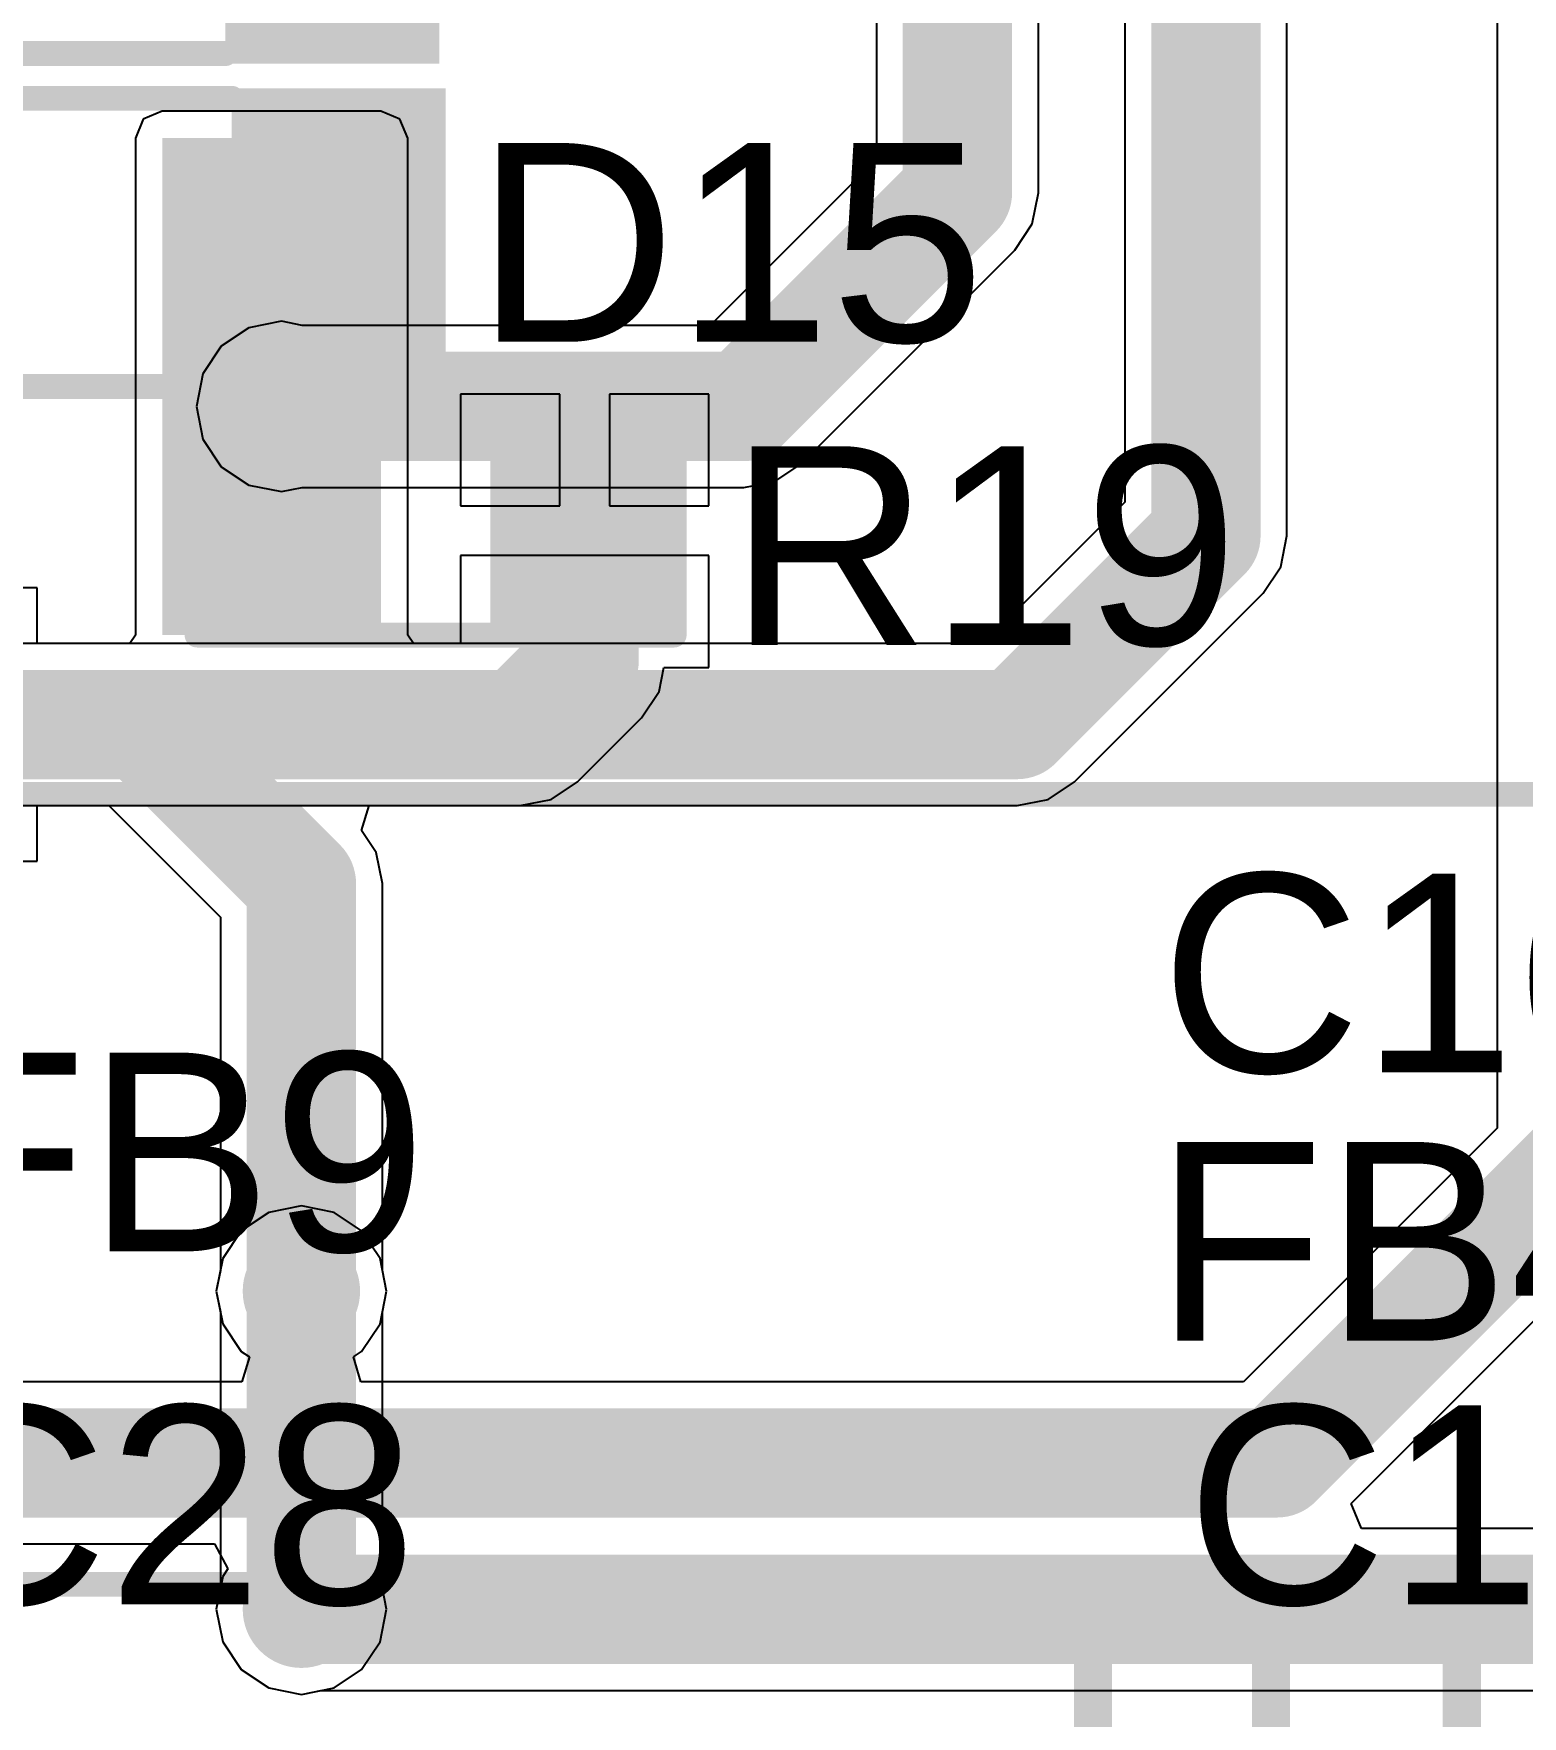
# Model space of a CAD drawing. Header units: millimetres. Extents: x -0.26 to 4.68, y -0.29 to 2.93.
# Drawn here: x 1.9451 to 2.2447, y 0.4534 to 0.792 of the extents above; entities that cross this region are included whole.
import ezdxf

# ---------------------------------------------------------------- set-up
doc = ezdxf.new("R2010")
doc.units = ezdxf.units.MM
doc.header["$MEASUREMENT"] = 0
for name, color, linetype in [('BottomLayer', 5, 'Continuous'), ('BottomSolder', 6, 'Continuous'), ('Mechanical1', 6, 'Continuous'), ('TopLayer', 1, 'Continuous'), ('TopOverlay', 2, 'Continuous'), ('TopPaste', 8, 'Continuous'), ('TopSolder', 216, 'Continuous'), ('ViaHoleLayer', 16, 'Continuous')]:
    doc.layers.add(name, color=color, linetype=linetype)
doc.styles.add('Arial', font='arial.ttf', dxfattribs={"height": 0.2})

# ---------------------------------------------------------------- blocks, each defined once
blk = doc.blocks.new('R___0603_64')
at = {"layer": 'TopLayer'}
for points in [[(-0.015, 0.0175), (-0.015, -0.0175), (-0.045, -0.0175), (-0.045, 0.0175)], [(0.045, 0.0175), (0.045, -0.0175), (0.015, -0.0175), (0.015, 0.0175)]]:
    blk.add_hatch(color=1, dxfattribs=at).paths.add_polyline_path(points)
at = {"layer": 'TopPaste'}
for points in [[(-0.015, 0.0175), (-0.015, -0.0175), (-0.045, -0.0175), (-0.045, 0.0175)], [(0.045, 0.0175), (0.045, -0.0175), (0.015, -0.0175), (0.015, 0.0175)]]:
    blk.add_hatch(color=8, dxfattribs=at).paths.add_polyline_path(points)
at = {"layer": 'TopSolder'}
for points in [[(-0.011, 0.0215), (-0.011, -0.0215), (-0.049, -0.0215), (-0.049, 0.0215)], [(0.049, 0.0215), (0.049, -0.0215), (0.011, -0.0215), (0.011, 0.0215)]]:
    blk.add_hatch(color=216, dxfattribs=at).paths.add_polyline_path(points)
at = {"layer": 'TopOverlay', "const_width": 0.005}
for points in [[(0.048, 0.021), (-0.048, 0.021)], [(-0.048, 0.021), (-0.048, -0.021)], [(0.048, 0.021), (0.048, -0.021)], [(0.048, -0.021), (-0.048, -0.021)]]:
    blk.add_lwpolyline(points, dxfattribs=at)
at = {"layer": 'TopOverlay', "const_width": 0.0025}
for points in [[(-0.04925, 0.021, 1), (-0.04675, 0.021, 1)], [(-0.04925, 0.021, 1), (-0.04675, 0.021, 1)], [(0.04675, 0.021, 1), (0.04925, 0.021, 1)], [(0.04675, 0.021, 1), (0.04925, 0.021, 1)], [(-0.04925, -0.021, 1), (-0.04675, -0.021, 1)], [(-0.04925, -0.021, 1), (-0.04675, -0.021, 1)], [(0.04675, -0.021, 1), (0.04925, -0.021, 1)], [(0.04675, -0.021, 1), (0.04925, -0.021, 1)]]:
    blk.add_lwpolyline(points, format="xyb", close=True, dxfattribs=at)
blk = doc.blocks.new('ZIO_101954_95')
at = {"layer": 'Mechanical1', "const_width": 0.005}
blk.add_lwpolyline([(-0.719, -1.74), (0.719, -1.74)], dxfattribs=at)
blk = doc.blocks.new('1_5_____RGB_OLED_97')
at = {"layer": 'Mechanical1', "const_width": 0.005}
blk.add_lwpolyline([(-0.74, 0.11), (-0.74, -1.666)], dxfattribs=at)
blk = doc.blocks.new('SOD_323_136')
at = {"layer": 'TopLayer'}
for points in [[(-0.02953, -0.01772), (-0.06102, -0.01772), (-0.06102, 0.01772), (-0.02953, 0.01772)], [(0.06102, -0.01772), (0.02953, -0.01772), (0.02953, 0.01772), (0.06102, 0.01772)]]:
    blk.add_hatch(color=1, dxfattribs=at).paths.add_polyline_path(points)
at = {"layer": 'TopOverlay'}
for points in [[(-0.079, 0.019), (-0.036, 0.019), (-0.036, 0.031), (-0.079, 0.031)], [(-0.079, -0.02), (-0.062, -0.02), (-0.062, 0.02), (-0.079, 0.02)], [(-0.079, -0.031), (-0.036, -0.031), (-0.036, -0.019), (-0.079, -0.019)]]:
    blk.add_hatch(color=2, dxfattribs=at).paths.add_polyline_path(points)
at = {"layer": 'TopPaste'}
for points in [[(-0.02953, -0.01772), (-0.06102, -0.01772), (-0.06102, 0.01772), (-0.02953, 0.01772)], [(0.06102, -0.01772), (0.02953, -0.01772), (0.02953, 0.01772), (0.06102, 0.01772)]]:
    blk.add_hatch(color=8, dxfattribs=at).paths.add_polyline_path(points)
at = {"layer": 'TopSolder'}
for points in [[(-0.02736, -0.01988), (-0.06319, -0.01988), (-0.06319, 0.01988), (-0.02736, 0.01988)], [(0.06319, -0.01988), (0.02736, -0.01988), (0.02736, 0.01988), (0.06319, 0.01988)]]:
    blk.add_hatch(color=216, dxfattribs=at).paths.add_polyline_path(points)
at = {"layer": 'TopOverlay', "const_width": 0.005}
for points in [[(0.037, 0.029), (-0.036, 0.029)], [(0.037, 0.029), (0.037, 0.022)], [(0.037, -0.022), (0.037, -0.029)], [(0.037, -0.029), (-0.036, -0.029)]]:
    blk.add_lwpolyline(points, dxfattribs=at)
at = {"layer": 'TopOverlay', "const_width": 0.0025}
for points in [[(-0.03725, 0.029, 1), (-0.03475, 0.029, 1)], [(0.03575, 0.029, 1), (0.03825, 0.029, 1)], [(0.03575, 0.029, 1), (0.03825, 0.029, 1)], [(0.03575, 0.022, 1), (0.03825, 0.022, 1)], [(0.03575, -0.022, 1), (0.03825, -0.022, 1)], [(-0.03725, -0.029, 1), (-0.03475, -0.029, 1)], [(0.03575, -0.029, 1), (0.03825, -0.029, 1)], [(0.03575, -0.029, 1), (0.03825, -0.029, 1)]]:
    blk.add_lwpolyline(points, format="xyb", close=True, dxfattribs=at)
blk = doc.blocks.new('SOD_323_138')
at = {"layer": 'TopLayer'}
for points in [[(-0.02953, -0.01772), (-0.06102, -0.01772), (-0.06102, 0.01772), (-0.02953, 0.01772)], [(0.06102, -0.01772), (0.02953, -0.01772), (0.02953, 0.01772), (0.06102, 0.01772)]]:
    blk.add_hatch(color=1, dxfattribs=at).paths.add_polyline_path(points)
at = {"layer": 'TopOverlay'}
for points in [[(-0.079, 0.019), (-0.036, 0.019), (-0.036, 0.031), (-0.079, 0.031)], [(-0.079, -0.02), (-0.062, -0.02), (-0.062, 0.02), (-0.079, 0.02)], [(-0.079, -0.031), (-0.036, -0.031), (-0.036, -0.019), (-0.079, -0.019)]]:
    blk.add_hatch(color=2, dxfattribs=at).paths.add_polyline_path(points)
at = {"layer": 'TopPaste'}
for points in [[(-0.02953, -0.01772), (-0.06102, -0.01772), (-0.06102, 0.01772), (-0.02953, 0.01772)], [(0.06102, -0.01772), (0.02953, -0.01772), (0.02953, 0.01772), (0.06102, 0.01772)]]:
    blk.add_hatch(color=8, dxfattribs=at).paths.add_polyline_path(points)
at = {"layer": 'TopSolder'}
for points in [[(-0.02736, -0.01988), (-0.06319, -0.01988), (-0.06319, 0.01988), (-0.02736, 0.01988)], [(0.06319, -0.01988), (0.02736, -0.01988), (0.02736, 0.01988), (0.06319, 0.01988)]]:
    blk.add_hatch(color=216, dxfattribs=at).paths.add_polyline_path(points)
at = {"layer": 'TopOverlay', "const_width": 0.005}
for points in [[(0.037, 0.029), (-0.036, 0.029)], [(0.037, 0.029), (0.037, 0.022)], [(0.037, -0.022), (0.037, -0.029)], [(0.037, -0.029), (-0.036, -0.029)]]:
    blk.add_lwpolyline(points, dxfattribs=at)
at = {"layer": 'TopOverlay', "const_width": 0.0025}
for points in [[(-0.03725, 0.029, 1), (-0.03475, 0.029, 1)], [(0.03575, 0.029, 1), (0.03825, 0.029, 1)], [(0.03575, 0.029, 1), (0.03825, 0.029, 1)], [(0.03575, 0.022, 1), (0.03825, 0.022, 1)], [(0.03575, -0.022, 1), (0.03825, -0.022, 1)], [(-0.03725, -0.029, 1), (-0.03475, -0.029, 1)], [(0.03575, -0.029, 1), (0.03825, -0.029, 1)], [(0.03575, -0.029, 1), (0.03825, -0.029, 1)]]:
    blk.add_lwpolyline(points, format="xyb", close=True, dxfattribs=at)

msp = doc.modelspace()

# ---------------------------------------------------------------- hatches: boundary and pattern name
at = {"layer": 'BottomLayer'}
h = msp.add_hatch(color=5, dxfattribs=at)
edge = h.paths.add_edge_path()
edge.add_arc((1.995, 0.717), 0.01181, 0, 360)
h = msp.add_hatch(color=5, dxfattribs=at)
edge = h.paths.add_edge_path()
edge.add_arc((1.999, 0.539), 0.01181, 0, 360)
h = msp.add_hatch(color=5, dxfattribs=at)
edge = h.paths.add_edge_path()
edge.add_arc((1.999, 0.475), 0.01181, 0, 360)
at = {"layer": 'BottomSolder'}
h = msp.add_hatch(color=6, dxfattribs=at)
edge = h.paths.add_edge_path()
edge.add_arc((1.995, 0.717), 0.00591, 0, 360)
h = msp.add_hatch(color=6, dxfattribs=at)
edge = h.paths.add_edge_path()
edge.add_arc((1.999, 0.539), 0.00591, 0, 360)
h = msp.add_hatch(color=6, dxfattribs=at)
edge = h.paths.add_edge_path()
edge.add_arc((1.999, 0.475), 0.00591, 0, 360)
at = {"layer": 'TopLayer'}
msp.add_hatch(color=1, dxfattribs=at).paths.add_polyline_path([(1.971, 0.671), (2.015, 0.671), (2.015, 0.771), (1.971, 0.771)])
h = msp.add_hatch(color=1, dxfattribs=at)
edge = h.paths.add_edge_path()
edge.add_arc((1.995, 0.717), 0.01181, 0, 360)
h = msp.add_hatch(color=1, dxfattribs=at)
edge = h.paths.add_edge_path()
edge.add_arc((1.999, 0.539), 0.01181, 0, 360)
h = msp.add_hatch(color=1, dxfattribs=at)
edge = h.paths.add_edge_path()
edge.add_arc((1.999, 0.475), 0.01181, 0, 360)
at = {"layer": 'TopSolder'}
h = msp.add_hatch(color=216, dxfattribs=at)
edge = h.paths.add_edge_path()
edge.add_arc((1.995, 0.717), 0.00591, 0, 360)
h = msp.add_hatch(color=216, dxfattribs=at)
edge = h.paths.add_edge_path()
edge.add_arc((1.999, 0.539), 0.00591, 0, 360)
h = msp.add_hatch(color=216, dxfattribs=at)
edge = h.paths.add_edge_path()
edge.add_arc((1.999, 0.475), 0.00591, 0, 360)
at = {"layer": 'ViaHoleLayer'}
h = msp.add_hatch(color=16, dxfattribs=at)
edge = h.paths.add_edge_path()
edge.add_arc((1.995, 0.717), 0.00591, 0, 360)
h = msp.add_hatch(color=16, dxfattribs=at)
edge = h.paths.add_edge_path()
edge.add_arc((1.999, 0.539), 0.00591, 0, 360)
h = msp.add_hatch(color=16, dxfattribs=at)
edge = h.paths.add_edge_path()
edge.add_arc((1.999, 0.475), 0.00591, 0, 360)

# ---------------------------------------------------------------- linework, layer by layer
at = {"layer": 'BottomLayer'}
for p, q in [((2.23962, 1.44011), (2.23962, 0.57182)), ((2.19731, 0.691), (2.19731, 1.227)), ((2.16469, 1.22024), (2.16469, 0.69776)), ((2.14731, 0.76), (2.14731, 1.20184)), ((2.11469, 0.83417), (2.11469, 0.76676)), ((2.11469, 0.76676), (2.08124, 0.73331)), ((2.14607, 0.75376), (2.14731, 0.76)), ((2.14254, 0.74846), (2.14607, 0.75376)), ((2.09954, 0.70546), (2.14254, 0.74846)), ((1.98844, 0.73284), (1.98288, 0.72912)), ((1.995, 0.73414), (1.98844, 0.73284)), ((1.99916, 0.73331), (1.995, 0.73414)), ((2.08124, 0.73331), (1.99916, 0.73331)), ((1.98288, 0.72912), (1.97916, 0.72356)), ((1.97916, 0.72356), (1.97786, 0.717)), ((1.97786, 0.717), (1.97916, 0.71044)), ((1.97916, 0.71044), (1.98288, 0.70488)), ((1.98288, 0.70488), (1.98844, 0.70116)), ((2.09424, 0.70193), (2.09954, 0.70546)), ((1.98844, 0.70116), (1.995, 0.69986)), ((2.088, 0.70069), (2.09424, 0.70193)), ((1.995, 0.69986), (1.99916, 0.70069)), ((1.99916, 0.70069), (2.088, 0.70069)), ((2.16469, 0.69776), (2.13624, 0.66931)), ((2.19607, 0.68476), (2.19731, 0.691)), ((2.19254, 0.67946), (2.19607, 0.68476)), ((2.15454, 0.64146), (2.19254, 0.67946)), ((2.13624, 0.66931), (1.88511, 0.66931)), ((2.14924, 0.63793), (2.15454, 0.64146)), ((1.88511, 0.63669), (1.96024, 0.63669)), ((1.96024, 0.63669), (1.98269, 0.61424)), ((2.0111, 0.63169), (2.01264, 0.63669)), ((2.01264, 0.63669), (2.143, 0.63669)), ((2.143, 0.63669), (2.14924, 0.63793)), ((2.01407, 0.62724), (2.0111, 0.63169)), ((2.01531, 0.621), (2.01407, 0.62724)), ((2.01531, 0.54316), (2.01531, 0.621)), ((1.98269, 0.61424), (1.98269, 0.54316)), ((2.23962, 0.57182), (2.18857, 0.52076)), ((2.21021, 0.49626), (2.26747, 0.55352)), ((1.98269, 0.54316), (1.98186, 0.539)), ((2.01614, 0.539), (2.01531, 0.54316)), ((1.98186, 0.539), (1.98316, 0.53244)), ((2.01484, 0.53244), (2.01614, 0.539)), ((1.98316, 0.53244), (1.98688, 0.52688)), ((2.01112, 0.52688), (2.01484, 0.53244)), ((1.98688, 0.52688), (1.98855, 0.52576)), ((1.98855, 0.52576), (1.98704, 0.52076)), ((2.00945, 0.52576), (2.01112, 0.52688)), ((2.01096, 0.52076), (2.00945, 0.52576)), ((1.98704, 0.52076), (1.79067, 0.52076)), ((2.18857, 0.52076), (2.01096, 0.52076)), ((2.21228, 0.49126), (2.21021, 0.49626)), ((2.3871, 0.49126), (2.21228, 0.49126)), ((1.79067, 0.48814), (1.98154, 0.48814)), ((1.98154, 0.48814), (1.98422, 0.48314)), ((1.98316, 0.48156), (1.98186, 0.475)), ((1.98422, 0.48314), (1.98316, 0.48156)), ((1.98186, 0.475), (1.98316, 0.46844)), ((1.98316, 0.46844), (1.98688, 0.46288)), ((1.98688, 0.46288), (1.99244, 0.45916)), ((1.99244, 0.45916), (1.999, 0.45786)), ((1.999, 0.45786), (2.0029, 0.45864)), ((2.0029, 0.45864), (3.22484, 0.45864))]:
    msp.add_line(p, q, dxfattribs=at)
at = {"layer": 'BottomLayer', "const_width": 0.022}
for points in [[(2.181, 0.691), (2.181, 1.227)], [(2.131, 0.76), (2.131, 1.206)], [(2.088, 0.717), (2.131, 0.76)], [(1.995, 0.717), (2.088, 0.717)], [(2.143, 0.653), (2.181, 0.691)], [(1.88096, 0.653), (1.967, 0.653)], [(1.967, 0.653), (1.999, 0.621)], [(1.967, 0.653), (2.143, 0.653)], [(1.999, 0.539), (1.999, 0.621)], [(2.19532, 0.50445), (2.25593, 0.56506)], [(1.77582, 0.50445), (2.19532, 0.50445)], [(1.999, 0.475), (1.99905, 0.47495)], [(1.99905, 0.47495), (2.69319, 0.47495)]]:
    msp.add_lwpolyline(points, dxfattribs=at)
at = {"layer": 'BottomLayer', "const_width": 0.011}
for points in [[(2.1255, 0.76, 1), (2.1365, 0.76, 1)], [(2.1255, 0.76, 1), (2.1365, 0.76, 1)], [(1.9895, 0.717, 1), (2.0005, 0.717, 1)], [(2.0825, 0.717, 1), (2.0935, 0.717, 1)], [(2.0825, 0.717, 1), (2.0935, 0.717, 1)], [(2.1755, 0.691, 1), (2.1865, 0.691, 1)], [(2.1755, 0.691, 1), (2.1865, 0.691, 1)], [(1.9615, 0.653, 1), (1.9725, 0.653, 1)], [(1.9615, 0.653, 1), (1.9725, 0.653, 1)], [(1.9615, 0.653, 1), (1.9725, 0.653, 1)], [(2.1375, 0.653, 1), (2.1485, 0.653, 1)], [(2.1375, 0.653, 1), (2.1485, 0.653, 1)], [(1.9935, 0.621, 1), (2.0045, 0.621, 1)], [(1.9935, 0.621, 1), (2.0045, 0.621, 1)], [(1.9935, 0.539, 1), (2.0045, 0.539, 1)], [(2.18982, 0.50445, 1), (2.20082, 0.50445, 1)], [(2.18982, 0.50445, 1), (2.20082, 0.50445, 1)], [(1.9935, 0.475, 1), (2.0045, 0.475, 1)], [(1.99355, 0.47495, 1), (2.00455, 0.47495, 1)], [(1.99355, 0.47495, 1), (2.00455, 0.47495, 1)]]:
    msp.add_lwpolyline(points, format="xyb", close=True, dxfattribs=at)
at = {"layer": 'TopLayer'}
for p, q in [((1.971, 0.77641), (1.96717, 0.77483)), ((2.015, 0.77641), (1.971, 0.77641)), ((2.01883, 0.77483), (2.015, 0.77641)), ((1.96717, 0.77483), (1.96559, 0.771)), ((2.02041, 0.771), (2.01883, 0.77483)), ((1.96559, 0.771), (1.96559, 0.671)), ((2.02041, 0.671), (2.02041, 0.771)), ((2.051, 0.7195), (2.031, 0.7195)), ((2.031, 0.7195), (2.031, 0.697)), ((2.051, 0.697), (2.051, 0.7195)), ((2.081, 0.7195), (2.061, 0.7195)), ((2.061, 0.7195), (2.061, 0.697)), ((2.081, 0.697), (2.081, 0.7195)), ((2.031, 0.697), (2.051, 0.697)), ((2.061, 0.697), (2.081, 0.697)), ((2.056, 0.687), (2.031, 0.687)), ((2.031, 0.687), (2.031, 0.66931)), ((2.081, 0.687), (2.056, 0.687)), ((2.081, 0.6645), (2.081, 0.687)), ((1.94582, 0.6805), (1.92555, 0.6805)), ((1.94582, 0.66931), (1.94582, 0.6805)), ((1.96559, 0.671), (1.96446, 0.66931)), ((2.02154, 0.66931), (2.02041, 0.671)), ((1.96446, 0.66931), (1.94582, 0.66931)), ((2.031, 0.66931), (2.02154, 0.66931)), ((2.07096, 0.65964), (2.07192, 0.6645)), ((2.07192, 0.6645), (2.081, 0.6645)), ((2.06742, 0.65435), (2.07096, 0.65964)), ((2.05454, 0.64146), (2.06742, 0.65435)), ((2.04924, 0.63793), (2.05454, 0.64146)), ((1.94582, 0.6255), (1.94582, 0.63669)), ((1.94582, 0.63669), (2.043, 0.63669)), ((2.043, 0.63669), (2.04924, 0.63793)), ((1.92582, 0.6255), (1.94582, 0.6255)), ((1.999, 0.55614), (1.99244, 0.55484)), ((2.00556, 0.55484), (1.999, 0.55614)), ((1.99244, 0.55484), (1.98688, 0.55112)), ((2.01112, 0.55112), (2.00556, 0.55484)), ((1.98688, 0.55112), (1.98316, 0.54556)), ((2.01484, 0.54556), (2.01112, 0.55112)), ((1.98316, 0.54556), (1.98186, 0.539)), ((2.01614, 0.539), (2.01484, 0.54556)), ((1.98186, 0.539), (1.98269, 0.53484)), ((2.01531, 0.53484), (2.01614, 0.539)), ((1.98269, 0.53484), (1.98269, 0.47916)), ((2.01531, 0.47916), (2.01531, 0.53484)), ((1.98269, 0.47916), (1.98186, 0.475)), ((2.01614, 0.475), (2.01531, 0.47916)), ((1.98186, 0.475), (1.98316, 0.46844)), ((2.01484, 0.46844), (2.01614, 0.475)), ((1.98316, 0.46844), (1.98688, 0.46288)), ((2.01112, 0.46288), (2.01484, 0.46844)), ((1.98688, 0.46288), (1.99244, 0.45916)), ((2.00556, 0.45916), (2.01112, 0.46288)), ((1.99244, 0.45916), (1.999, 0.45786)), ((1.999, 0.45786), (2.00556, 0.45916))]:
    msp.add_line(p, q, dxfattribs=at)
at = {"layer": 'TopLayer', "const_width": 0.022}
for points in [[(2.05589, 0.69189), (2.056, 0.692)], [(2.05589, 0.66589), (2.05589, 0.69189)], [(2.043, 0.653), (2.05589, 0.66589)], [(1.92082, 0.653), (2.043, 0.653)], [(1.999, 0.475), (1.999, 0.539)]]:
    msp.add_lwpolyline(points, dxfattribs=at)
at = {"layer": 'TopLayer', "const_width": 0.011}
for points in [[(2.05039, 0.69189, 1), (2.06139, 0.69189, 1)], [(2.05039, 0.69189, 1), (2.06139, 0.69189, 1)], [(2.0505, 0.692, 1), (2.0615, 0.692, 1)], [(2.05039, 0.66589, 1), (2.06139, 0.66589, 1)], [(2.05039, 0.66589, 1), (2.06139, 0.66589, 1)], [(2.0375, 0.653, 1), (2.0485, 0.653, 1)], [(2.0375, 0.653, 1), (2.0485, 0.653, 1)], [(1.9935, 0.539, 1), (2.0045, 0.539, 1)], [(1.9935, 0.475, 1), (2.0045, 0.475, 1)]]:
    msp.add_lwpolyline(points, format="xyb", close=True, dxfattribs=at)

# ---------------------------------------------------------------- block references
msp.add_blockref('ZIO_101954_95', (2.245, 2.22))
for name, p, rotation in [('1_5_____RGB_OLED_97', (1.46682, 1.37895), 90), ('SOD_323_138', (1.94772, 0.817), 180), ('SOD_323_136', (1.949, 0.75), 180), ('R___0603_64', (2.026, 0.692), 180)]:
    msp.add_blockref(name, p, dxfattribs=dict(rotation=rotation))

# ---------------------------------------------------------------- texts
at = {"layer": 'TopOverlay', "style": 'Arial'}
for s, p in [('D15', (2.03402, 0.73001)), ('R19', (2.08502, 0.66901)), ('C16', (2.17184, 0.58301)), ('FB9', (1.92168, 0.54701)), ('FB4', (2.17068, 0.52901)), ('C28', (1.91968, 0.47601)), ('C14', (2.17702, 0.47601))]:
    msp.add_text(s, height=0.04, dxfattribs=at).set_placement(p)
msp.add_text('-TH3+', height=0.059055, rotation=360, dxfattribs=at).set_placement((2.10562, 0.41264))

doc.saveas('drawing.dxf')
